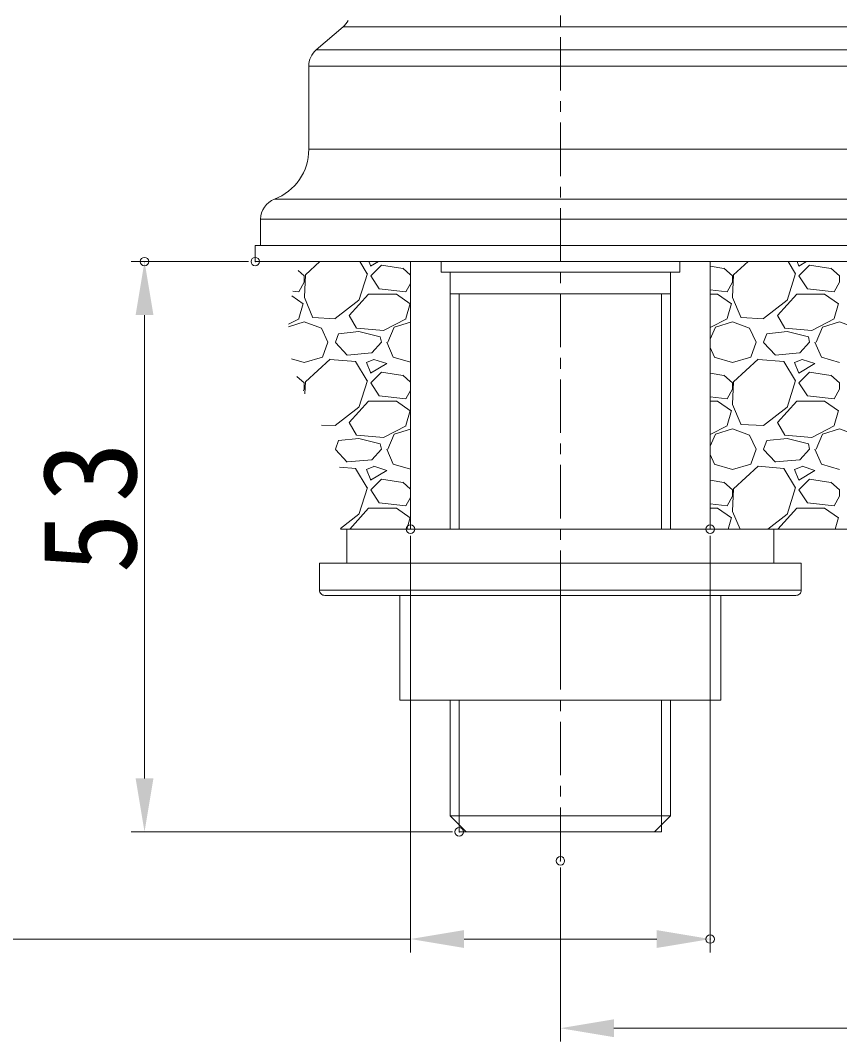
# Model space of a CAD drawing. Units: millimetres, scale not verified. Extents: x -412 to 410, y -292 to 289.
# Drawn here: x -273.2 to -196.7, y 9.9 to 105.4 of the extents above; entities that cross this region are included whole.
import ezdxf

# ---------------------------------------------------------------- set-up
doc = ezdxf.new("R2010")
doc.units = ezdxf.units.MM
doc.header["$LTSCALE"] = 2
doc.header["$PDMODE"] = 32
doc.header["$PDSIZE"] = 0.8
doc.linetypes.add('USER6', pattern=[4, 2.5, -0.5, 0.5, -0.5])
doc.layers.add('0-0_0', color=7, linetype='Continuous', lineweight=18)
doc.layers.add('1-9_02___PRT_ALL_AXES', color=7, linetype='Continuous', lineweight=18)
doc.styles.add('ＭＳ ゴシック', font='')
doc.styles.get('ＭＳ ゴシック').set_extended_font_data('MS Gothic')

msp = doc.modelspace()

# ---------------------------------------------------------------- linework, layer by layer
at = {"layer": '0-0_0', "color": 1, "linetype": 'USER6'}
msp.add_line((-222.804, 26.841), (-222.804, 175.312), dxfattribs=at)
at = {"layer": '0-0_0'}
for p, q in [((-245.606, 102.648), (-243.098, 104.798)), ((-243.098, 104.798), (-100.91, 104.798)), ((-245.606, 102.648), (-98.402, 102.648)), ((-245.606, 102.648), (-98.402, 102.648)), ((-246.304, 101.13), (-97.704, 101.13)), ((-246.304, 93.349), (-246.304, 101.13)), ((-246.304, 101.13), (-97.704, 101.13)), ((-246.304, 93.349), (-97.704, 93.349)), ((-246.304, 93.349), (-97.704, 93.349)), ((-249.518, 88.679), (-94.49, 88.679)), ((-249.518, 88.679), (-94.49, 88.679)), ((-250.804, 86.811), (-93.204, 86.811)), ((-250.804, 84.349), (-250.804, 86.811)), ((-250.804, 86.811), (-93.204, 86.811)), ((-251.304, 82.849), (-251.304, 84.349)), ((-251.304, 84.349), (-92.704, 84.349)), ((-251.304, 82.849), (-251.304, 84.349)), ((-251.304, 84.349), (-92.704, 84.349)), ((-251.304, 82.849), (-92.704, 82.849)), ((-251.304, 82.849), (-92.704, 82.849)), ((-236.804, 57.849), (-236.804, 82.849)), ((-233.954, 82.849), (-233.954, 81.849)), ((-211.654, 82.849), (-211.654, 81.849)), ((-208.804, 57.849), (-208.804, 82.849)), ((-211.655, 81.849), (-233.954, 81.849)), ((-233.104, 57.849), (-233.104, 81.849)), ((-212.504, 57.849), (-212.504, 81.849)), ((-212.504, 79.849), (-233.104, 79.849)), ((-243.353, 57.849), (-174.754, 57.849)), ((-200.304, 52.149), (-245.304, 52.149)), ((-200.804, 51.649), (-244.804, 51.649)), ((-237.804, 41.849), (-237.804, 51.649)), ((-222.804, 51.649), (-222.804, 42.849)), ((-207.804, 51.649), (-207.804, 41.849)), ((-237.804, 41.849), (-207.804, 41.849)), ((-233.104, 31.049), (-233.104, 41.849)), ((-212.504, 31.049), (-212.504, 41.849)), ((-231.604, 29.549), (-233.104, 31.049)), ((-212.504, 31.049), (-233.104, 31.049)), ((-214.004, 29.549), (-212.504, 31.049)), ((-213.354, 29.549), (-232.254, 29.549))]:
    msp.add_line(p, q, dxfattribs=at)
at = {"layer": '0-0_0', "lineweight": 15}
for p, q in [((-251.929, 82.849), (-262.9, 82.849)), ((-261.65, 34.549), (-261.65, 77.849)), ((-236.804, 57.224), (-236.804, 18.281)), ((-208.804, 57.224), (-208.804, 18.281)), ((-232.879, 29.549), (-262.9, 29.549)), ((-222.804, 26.216), (-222.804, 9.948)), ((-236.804, 19.531), (-276.387, 19.531)), ((-213.804, 19.531), (-231.804, 19.531)), ((-217.804, 11.198), (-127.138, 11.198))]:
    msp.add_line(p, q, dxfattribs=at)
at = {"layer": '0-0_0', "color": 1}
for p, q in [((-245.273, 82.849), (-246.621, 81.618)), ((-240.839, 81.713), (-241.534, 82.849)), ((-240.696, 82.849), (-240.523, 82.417)), ((-240.53, 82.417), (-239.808, 82.849)), ((-239.525, 82.518), (-240.525, 81.518)), ((-237.525, 82.218), (-239.525, 82.518)), ((-236.804, 81.586), (-237.534, 82.224)), ((-207.525, 82.218), (-208.804, 82.41)), ((-206.734, 81.524), (-207.534, 82.224)), ((-205.273, 82.849), (-206.621, 81.618)), ((-200.839, 81.713), (-201.534, 82.849)), ((-200.696, 82.849), (-200.523, 82.417)), ((-200.53, 82.417), (-199.808, 82.849)), ((-199.525, 82.518), (-200.525, 81.518)), ((-197.525, 82.218), (-199.525, 82.518)), ((-196.734, 81.524), (-197.534, 82.224)), ((-246.734, 81.524), (-247.297, 82.017)), ((-246.726, 80.917), (-246.726, 81.517)), ((-246.621, 81.611), (-246.721, 79.511)), ((-241.626, 79.223), (-240.826, 81.723)), ((-240.525, 81.514), (-239.725, 80.314)), ((-206.726, 80.917), (-206.726, 81.517)), ((-206.621, 81.611), (-206.721, 79.511)), ((-201.626, 79.223), (-200.826, 81.723)), ((-200.525, 81.515), (-199.725, 80.315)), ((-196.726, 80.917), (-196.726, 81.517)), ((-247.236, 80.013), (-246.736, 80.913)), ((-239.726, 80.317), (-237.226, 80.017)), ((-237.236, 80.013), (-236.804, 80.791)), ((-208.804, 80.207), (-207.226, 80.017)), ((-207.236, 80.013), (-206.736, 80.913)), ((-199.726, 80.317), (-197.226, 80.017)), ((-197.236, 80.013), (-196.736, 80.913)), ((-247.882, 79.643), (-246.824, 78.911)), ((-247.791, 80.085), (-247.226, 80.017)), ((-246.715, 79.5), (-245.915, 77.6)), ((-243.828, 77.539), (-241.628, 79.239)), ((-242.521, 77.809), (-240.721, 79.809)), ((-240.726, 79.817), (-238.126, 79.817)), ((-238.124, 79.811), (-236.824, 78.911)), ((-208.804, 79.817), (-208.126, 79.817)), ((-208.124, 79.811), (-206.824, 78.911)), ((-206.716, 79.501), (-205.916, 77.601)), ((-203.828, 77.539), (-201.628, 79.239)), ((-202.521, 77.809), (-200.721, 79.809)), ((-200.726, 79.817), (-198.126, 79.817)), ((-198.124, 79.811), (-196.824, 78.911)), ((-246.831, 78.919), (-247.231, 77.519)), ((-236.831, 78.919), (-237.231, 77.519)), ((-206.831, 78.919), (-207.231, 77.519)), ((-196.831, 78.919), (-197.231, 77.519)), ((-247.219, 77.506), (-248.206, 76.99)), ((-245.927, 77.616), (-243.827, 77.516)), ((-241.837, 76.621), (-242.537, 77.821)), ((-237.219, 77.506), (-239.319, 76.406)), ((-207.219, 77.506), (-208.804, 76.676)), ((-205.927, 77.616), (-203.827, 77.516)), ((-201.836, 76.621), (-202.536, 77.821)), ((-197.219, 77.506), (-199.319, 76.406)), ((-248.213, 76.753), (-246.726, 77.218)), ((-246.726, 77.216), (-245.126, 76.616)), ((-245.126, 76.62), (-244.526, 75.32)), ((-239.326, 76.418), (-241.826, 76.618)), ((-238.919, 75.319), (-238.319, 76.719)), ((-238.326, 76.718), (-236.804, 77.193)), ((-208.804, 75.587), (-208.319, 76.719)), ((-208.326, 76.718), (-206.726, 77.218)), ((-206.726, 77.216), (-205.126, 76.616)), ((-205.126, 76.619), (-204.526, 75.319)), ((-199.326, 76.418), (-201.826, 76.618)), ((-198.919, 75.319), (-198.319, 76.719)), ((-198.326, 76.718), (-196.726, 77.218)), ((-196.726, 77.216), (-195.126, 76.616)), ((-243.824, 75.314), (-243.524, 76.114)), ((-241.623, 76.314), (-243.523, 76.114)), ((-239.626, 75.815), (-241.626, 76.315)), ((-239.525, 75.323), (-239.625, 75.823)), ((-203.824, 75.314), (-203.524, 76.114)), ((-201.623, 76.314), (-203.523, 76.114)), ((-199.626, 75.815), (-201.626, 76.315)), ((-199.525, 75.323), (-199.625, 75.823)), ((-245.021, 73.909), (-244.521, 75.309)), ((-242.723, 74.103), (-243.823, 75.303)), ((-239.521, 75.309), (-240.421, 74.309)), ((-239.02, 75.315), (-238.42, 73.915)), ((-208.804, 74.811), (-208.42, 73.915)), ((-205.021, 73.909), (-204.521, 75.309)), ((-202.723, 74.103), (-203.823, 75.303)), ((-199.521, 75.309), (-200.421, 74.309)), ((-199.02, 75.315), (-198.42, 73.915)), ((-247.927, 73.77), (-246.725, 73.416)), ((-246.723, 73.415), (-245.023, 73.915)), ((-244.321, 73.718), (-246.621, 71.618)), ((-241.926, 73.515), (-244.326, 73.715)), ((-240.428, 74.32), (-242.728, 74.12)), ((-240.84, 71.713), (-241.94, 73.513)), ((-240.227, 73.713), (-240.927, 73.413)), ((-239.027, 73.315), (-240.227, 73.715)), ((-238.425, 73.916), (-236.804, 73.44)), ((-208.425, 73.916), (-206.725, 73.416)), ((-206.723, 73.415), (-205.023, 73.915)), ((-204.321, 73.718), (-206.621, 71.618)), ((-201.926, 73.515), (-204.326, 73.715)), ((-200.428, 74.32), (-202.728, 74.12)), ((-200.839, 71.713), (-201.939, 73.513)), ((-200.227, 73.713), (-200.927, 73.413)), ((-199.027, 73.315), (-200.227, 73.715)), ((-198.425, 73.916), (-196.725, 73.416)), ((-240.923, 73.417), (-240.523, 72.417)), ((-240.53, 72.417), (-239.03, 73.317)), ((-200.923, 73.417), (-200.523, 72.417)), ((-200.53, 72.417), (-199.03, 73.317)), ((-246.734, 71.524), (-247.408, 72.114)), ((-246.621, 71.611), (-246.674, 70.485)), ((-241.626, 69.223), (-240.826, 71.723)), ((-239.525, 72.518), (-240.525, 71.518)), ((-237.525, 72.218), (-239.525, 72.518)), ((-236.804, 71.586), (-237.534, 72.224)), ((-207.525, 72.218), (-208.804, 72.41)), ((-206.734, 71.524), (-207.534, 72.224)), ((-206.621, 71.611), (-206.721, 69.511)), ((-201.626, 69.223), (-200.826, 71.723)), ((-199.525, 72.518), (-200.525, 71.518)), ((-197.525, 72.218), (-199.525, 72.518)), ((-196.734, 71.524), (-197.534, 72.224)), ((-246.815, 70.771), (-246.736, 70.913)), ((-246.726, 70.917), (-246.726, 71.517)), ((-240.525, 71.514), (-239.725, 70.314)), ((-237.236, 70.013), (-236.804, 70.791)), ((-207.236, 70.013), (-206.736, 70.913)), ((-206.726, 70.917), (-206.726, 71.517)), ((-200.525, 71.515), (-199.725, 70.315)), ((-197.236, 70.013), (-196.736, 70.913)), ((-196.726, 70.917), (-196.726, 71.517)), ((-242.521, 67.809), (-240.721, 69.809)), ((-240.726, 69.817), (-238.126, 69.817)), ((-239.726, 70.317), (-237.226, 70.017)), ((-238.124, 69.811), (-236.824, 68.911)), ((-208.804, 70.207), (-207.226, 70.017)), ((-208.804, 69.817), (-208.126, 69.817)), ((-208.124, 69.811), (-206.824, 68.911)), ((-202.521, 67.809), (-200.721, 69.809)), ((-200.726, 69.817), (-198.126, 69.817)), ((-199.726, 70.317), (-197.226, 70.017)), ((-198.124, 69.811), (-196.824, 68.911)), ((-243.828, 67.539), (-241.628, 69.239)), ((-236.831, 68.919), (-237.231, 67.519)), ((-206.831, 68.919), (-207.231, 67.519)), ((-206.716, 69.501), (-205.916, 67.601)), ((-203.828, 67.539), (-201.628, 69.239)), ((-196.831, 68.919), (-197.231, 67.519)), ((-241.837, 66.621), (-242.537, 67.821)), ((-201.836, 66.621), (-202.536, 67.821)), ((-245.121, 67.577), (-243.827, 67.516)), ((-237.219, 67.506), (-239.319, 66.406)), ((-238.326, 66.718), (-236.804, 67.193)), ((-207.219, 67.506), (-208.804, 66.676)), ((-208.326, 66.718), (-206.726, 67.218)), ((-206.726, 67.216), (-205.126, 66.616)), ((-205.927, 67.616), (-203.827, 67.516)), ((-197.22, 67.506), (-199.32, 66.406)), ((-198.326, 66.718), (-196.726, 67.218)), ((-196.726, 67.216), (-195.126, 66.616)), ((-243.824, 65.314), (-243.524, 66.114)), ((-241.623, 66.314), (-243.523, 66.114)), ((-239.326, 66.418), (-241.826, 66.618)), ((-239.626, 65.815), (-241.626, 66.315)), ((-238.919, 65.319), (-238.319, 66.719)), ((-208.804, 65.587), (-208.319, 66.719)), ((-205.126, 66.619), (-204.526, 65.319)), ((-203.824, 65.314), (-203.524, 66.114)), ((-201.623, 66.314), (-203.523, 66.114)), ((-199.326, 66.418), (-201.826, 66.618)), ((-199.626, 65.815), (-201.626, 66.315)), ((-198.919, 65.319), (-198.319, 66.719)), ((-242.723, 64.103), (-243.823, 65.303)), ((-239.521, 65.309), (-240.421, 64.309)), ((-239.525, 65.323), (-239.625, 65.823)), ((-239.02, 65.315), (-238.42, 63.915)), ((-205.021, 63.909), (-204.521, 65.309)), ((-202.723, 64.103), (-203.823, 65.303)), ((-199.521, 65.309), (-200.421, 64.309)), ((-199.525, 65.323), (-199.625, 65.823)), ((-199.02, 65.315), (-198.42, 63.915)), ((-240.428, 64.32), (-242.728, 64.12)), ((-208.804, 64.811), (-208.42, 63.915)), ((-200.428, 64.32), (-202.728, 64.12)), ((-241.926, 63.515), (-243.447, 63.641)), ((-240.84, 61.713), (-241.94, 63.513)), ((-240.227, 63.713), (-240.927, 63.413)), ((-240.923, 63.417), (-240.523, 62.417)), ((-240.53, 62.417), (-239.03, 63.317)), ((-239.027, 63.315), (-240.227, 63.715)), ((-238.425, 63.916), (-236.804, 63.44)), ((-208.425, 63.916), (-206.725, 63.416)), ((-206.723, 63.415), (-205.023, 63.915)), ((-204.321, 63.718), (-206.621, 61.618)), ((-201.926, 63.515), (-204.326, 63.715)), ((-200.839, 61.713), (-201.939, 63.513)), ((-200.227, 63.713), (-200.927, 63.413)), ((-200.923, 63.417), (-200.523, 62.417)), ((-200.529, 62.417), (-199.029, 63.317)), ((-199.027, 63.315), (-200.227, 63.715)), ((-198.425, 63.916), (-196.725, 63.416)), ((-239.525, 62.518), (-240.525, 61.518)), ((-237.525, 62.218), (-239.525, 62.518)), ((-236.804, 61.586), (-237.534, 62.225)), ((-207.525, 62.218), (-208.804, 62.41)), ((-206.734, 61.524), (-207.534, 62.224)), ((-199.525, 62.518), (-200.525, 61.518)), ((-197.525, 62.218), (-199.525, 62.518)), ((-196.734, 61.524), (-197.534, 62.224)), ((-241.626, 59.223), (-240.826, 61.723)), ((-240.525, 61.514), (-239.725, 60.314)), ((-206.726, 60.917), (-206.726, 61.517)), ((-206.621, 61.611), (-206.721, 59.511)), ((-201.626, 59.223), (-200.826, 61.723)), ((-200.525, 61.514), (-199.725, 60.314)), ((-196.726, 60.917), (-196.726, 61.517)), ((-239.726, 60.317), (-237.226, 60.017)), ((-237.236, 60.013), (-236.804, 60.791)), ((-208.804, 60.207), (-207.226, 60.017)), ((-207.236, 60.013), (-206.736, 60.913)), ((-199.726, 60.317), (-197.226, 60.017)), ((-197.236, 60.013), (-196.736, 60.913)), ((-243.342, 57.915), (-241.628, 59.239)), ((-242.485, 57.849), (-240.721, 59.809)), ((-240.726, 59.817), (-238.126, 59.817)), ((-238.124, 59.811), (-236.824, 58.911)), ((-208.804, 59.817), (-208.126, 59.817)), ((-208.124, 59.811), (-206.824, 58.911)), ((-206.716, 59.501), (-206.02, 57.849)), ((-203.426, 57.849), (-201.628, 59.239)), ((-202.485, 57.849), (-200.721, 59.809)), ((-200.726, 59.817), (-198.126, 59.817)), ((-198.124, 59.811), (-196.824, 58.911)), ((-236.831, 58.919), (-237.137, 57.849)), ((-206.831, 58.919), (-207.137, 57.849)), ((-196.831, 58.919), (-197.137, 57.849))]:
    msp.add_line(p, q, dxfattribs=at)
at = {"layer": '0-0_0', "color": 2}
for p, q in [((-232.254, 79.849), (-232.254, 57.849)), ((-213.354, 79.849), (-213.354, 57.849)), ((-232.254, 41.849), (-232.254, 29.549)), ((-213.354, 41.849), (-213.354, 29.549))]:
    msp.add_line(p, q, dxfattribs=at)
at = {"layer": '0-0_0'}
for centre, radius, start, end in [((-244.399, 106.316), 2, 310.6013, 332.50362), ((-244.304, 101.13), 2, 130.6013, 180), ((-251.304, 93.349), 5, 290.92483, 0), ((-248.804, 86.811), 2, 110.92483, 180), ((-244.804, 52.149), 0.5, 180, 270.00001), ((-200.804, 52.149), 0.5, 269.99999, 0)]:
    msp.add_arc(centre, radius, start, end, dxfattribs=at)
for p in [(-261.65, 82.849), (-251.304, 82.849), (-236.804, 57.849), (-208.804, 57.849), (-232.254, 29.549), (-222.804, 26.841), (-208.804, 19.531)]:
    msp.add_point(p, dxfattribs=at)
for points in [[(-262.484, 77.849), (-260.817, 77.849), (-261.65, 82.849)], [(-262.484, 34.549), (-260.817, 34.549), (-261.65, 29.549)], [(-231.804, 20.365), (-231.804, 18.698), (-236.804, 19.531)], [(-213.804, 20.365), (-213.804, 18.698), (-208.804, 19.531)], [(-217.804, 12.031), (-217.804, 10.364), (-222.804, 11.198)]]:
    msp.add_solid(points, dxfattribs=at)
at = {"layer": '1-9_02___PRT_ALL_AXES'}
for p, q in [((-202.854, 57.849), (-242.754, 57.849)), ((-242.754, 57.849), (-242.754, 54.649)), ((-202.854, 57.849), (-202.854, 54.649)), ((-200.304, 54.649), (-245.304, 54.649)), ((-245.304, 54.649), (-245.304, 52.149)), ((-200.304, 54.649), (-200.304, 52.149))]:
    msp.add_line(p, q, dxfattribs=at)

# ---------------------------------------------------------------- texts
at = {"layer": '0-0_0', "color": 3, "insert": (-262.275, 53.699), "char_height": 8.798, "attachment_point": 7, "rotation": 90, "style": 'ＭＳ ゴシック'}
msp.add_mtext('\\T1.17;\\W0.95;53', dxfattribs=at)

doc.saveas('drawing.dxf')
